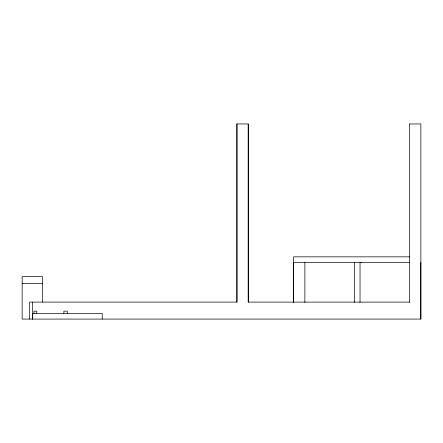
<?xml version="1.0" encoding="UTF-8"?>
<svg xmlns="http://www.w3.org/2000/svg" width="443" height="443" viewBox="0 0 443 443"><rect width="100%" height="100%" fill="white"/><g stroke="black" fill="none" stroke-linecap="round" stroke-linejoin="round"><path stroke-width="0.66" d="M29.526 319.076L29.526 302.104L236.927 302.104L236.927 123.924L248.246 123.962L248.246 302.104L409.537 302.104M32.35 302.104L32.35 319.076L32.35 313.422L102.222 313.422L102.222 319.076M236.927 302.104L236.927 123.924M248.246 302.104L248.246 123.924M42.556 302.054L42.556 276.598L22.15 276.598L22.15 319.076L420.85 319.076L420.85 262.505M361.405 262.472L360.032 262.505L360.032 302.414M22.499 283.664L22.15 283.67L42.556 283.67L42.207 283.664M409.531 123.979L420.85 123.94L420.85 319.076M409.781 256.846L293.559 256.846L293.559 302.414L293.559 262.505L409.786 262.505M66.721 311.13L63.892 311.13L63.892 313.422M409.537 123.94L409.531 302.414M354.378 262.505L354.378 302.414M304.873 262.505L304.873 302.414M67.286 311.13L67.286 313.422M36.791 313.422L36.791 311.13L33.967 311.13L33.967 313.422"/></g></svg>
